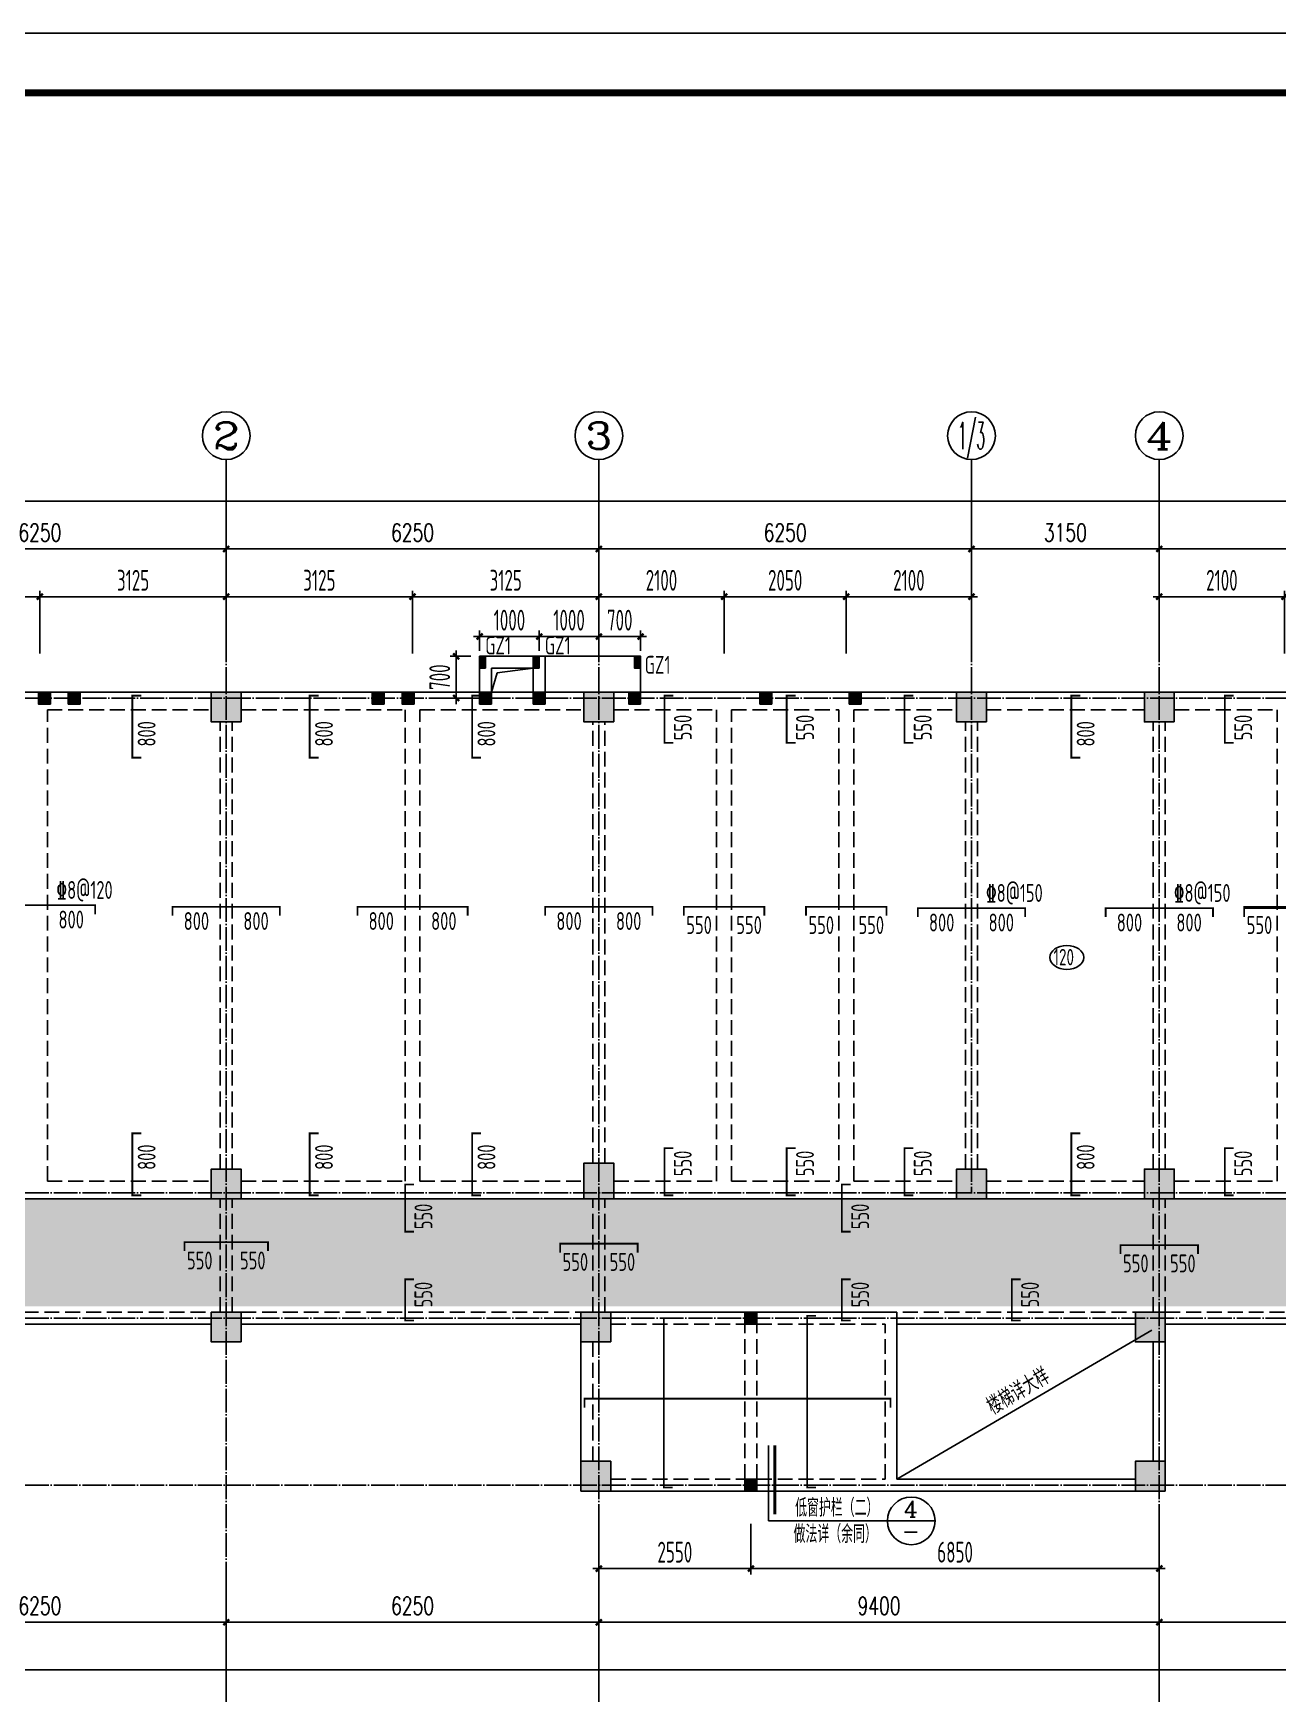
# Model space of a CAD drawing. Extents: x 139600 to 234074, y -135459 to 284050.
# Drawn here: x 153112 to 173988, y 115200 to 143050 of the extents above; entities that cross this region are included whole.
import ezdxf
from ezdxf.enums import TextEntityAlignment as Align

# ---------------------------------------------------------------- set-up
doc = ezdxf.new("R2010")
doc.units = 0
doc.header["$LTSCALE"] = 100
for name, pattern in [('CONTINOUS', [0]), ('DASHED', [0.75, 0.5, -0.25]), ('DOTE', [2.42, 2, -0.2, 0.02, -0.2]), ('HIDDEN', [7, 5, -2])]:
    doc.linetypes.add(name, pattern=pattern)
doc.layers.get('0').update_dxf_attribs({"linetype": 'CONTINUOUS'})
doc.layers.get('Defpoints').update_dxf_attribs({"linetype": 'CONTINUOUS'})
for name, color, linetype in [('AXIS', 3, 'CONTINUOUS'), ('AXIS_TEXT', 7, 'CONTINUOUS'), ('BEAM', 4, 'DASHED'), ('BEAM_CON', 4, 'CONTINUOUS'), ('B挑板&檐线', 6, 'CONTINUOUS'), ('B板筋标注', 7, 'CONTINUOUS'), ('B板细部尺寸标注', 9, 'CONTINUOUS'), ('COLU', 7, 'CONTINUOUS'), ('DOTE', 8, 'DOTE'), ('D大样&索引', 7, 'CONTINUOUS'), ('D洞口边线', 6, 'CONTINUOUS'), ('FSK_FREIN', 2, 'CONTINUOUS'), ('FSK_FTEXT', 4, 'CONTINUOUS'), ('GZ', 2, 'CONTINUOUS'), ('T模板通用标注', 7, 'CONTINUOUS'), ('图框', 7, 'CONTINUOUS')]:
    doc.layers.add(name, color=color, linetype=linetype)
doc.styles.add('_TCH_AXIS', font='COMPLEX', dxfattribs={"bigfont": 'GBCBIG'})
doc.styles.add('_TCH_DIM', font='tssdeng.shx', dxfattribs={"width": 0.7, "bigfont": '1.shx'})
doc.styles.add('_TCH_DIM_T3', font='simplex_.ttf', dxfattribs={"width": 0.705882, "bigfont": 'GBCBIG'})
doc.styles.add('BW_Rein', font='Tssdeng.shx', dxfattribs={"width": 0.7, "bigfont": 'hztxt.shx'})
doc.styles.add('COMP', font='COMPLEX', dxfattribs={"bigfont": 'hztxt'})
doc.styles.add('COMPLEX', font='COMPLEX')
doc.styles.add('TSSD_Dimension', font='tssdeng.shx', dxfattribs={"width": 0.62, "bigfont": '1.shx'})
doc.styles.add('TSSD_Rein', font='Tssdeng.shx', dxfattribs={"width": 0.7, "bigfont": '1.shx'})
doc.dimstyles.new('_TCH_ARCH&&100', dxfattribs={"dimtxt": 297.5, "dimasz": 100, "dimexe": 250, "dimexo": 300, "dimgap": 126.25, "dimtad": 1, "dimdec": 0, "dimzin": 0, "dimdsep": 46, "dimtxsty": '_TCH_DIM_T3', "dimblk": 'ARCHTICK', "dimcen": 0.09, "dimclrt": 7, "dimazin": 2, "dimtfac": 1, "dimtdec": 0, "dimtix": 1, "dimtmove": 2, "dimatfit": 3, "dimfxl": 1, "dimtolj": 1, "dimtzin": 0, "dimarcsym": 0})
doc.dimstyles.new('TSSD_100_100', dxfattribs={"dimtxt": 350, "dimasz": 100, "dimexe": 100, "dimexo": 250, "dimgap": 100, "dimtad": 1, "dimdec": 0, "dimzin": 0, "dimdsep": 46, "dimtxsty": 'TSSD_Dimension', "dimblk": 'ARCHTICK', "dimblk1": 'ARCHTICK', "dimblk2": 'ARCHTICK', "dimcen": 0, "dimdle": 100, "dimclrt": 7, "dimadec": 0, "dimazin": 0, "dimtfac": 1, "dimtdec": 0, "dimtix": 1, "dimtmove": 2, "dimatfit": 3, "dimfxl": 1, "dimtolj": 1, "dimtzin": 0, "dimarcsym": 0})
doc.dimstyles.new('TSSD_100_100$0', dxfattribs={"dimtxt": 350, "dimasz": 150, "dimexe": 100, "dimexo": 50, "dimgap": 100, "dimtad": 1, "dimdec": 0, "dimzin": 0, "dimdsep": 46, "dimtxsty": 'TSSD_Rein', "dimblk": 'OBLIQUE', "dimcen": 0, "dimdle": 100, "dimclrt": 7, "dimadec": 0, "dimazin": 0, "dimtfac": 1, "dimtdec": 0, "dimtix": 1, "dimtmove": 2, "dimatfit": 3, "dimfxl": 250, "dimtolj": 1, "dimtzin": 0, "dimarcsym": 0})

# ---------------------------------------------------------------- blocks, each defined once
blk = doc.blocks.new('_AXISO')
blk.add_circle((0, 0), 0.5)
at = {"layer": 'AXIS_TEXT', "style": 'COMPLEX', "width": 1.041667}
blk.add_attdef('A', text='', height=0.56, dxfattribs=at).set_placement((-0.25, -0.28), (0.25, -0.28), align=Align.FIT)
blk = doc.blocks.new('_ArchTick')
at = {"color": 0, "linetype": 'ByBlock', "const_width": 0.4}
blk.add_lwpolyline([(-0.5, -0.5), (0.5, 0.5)], dxfattribs=at)
blk = doc.blocks.new('*D271')
at = {"layer": 'AXIS', "color": 0, "lineweight": -2}
for p, q in [((150100, 133200), (150100, 134650)), ((156350, 133200), (156350, 134650)), ((150100, 134400), (156350, 134400))]:
    blk.add_line(p, q, dxfattribs=at)
at = {"layer": 'Defpoints', "color": 0}
for p in [(156350, 134400), (150100, 132900), (156350, 132900)]:
    blk.add_point(p, dxfattribs=at)
at = {"layer": 'AXIS', "color": 0, "lineweight": -2, "xscale": 100, "yscale": 100, "zscale": 100, "rotation": 180}
blk.add_blockref('_ArchTick', (150100, 134400), dxfattribs=at)
at = {"layer": 'AXIS', "color": 0, "lineweight": -2, "xscale": 100, "yscale": 100, "zscale": 100}
blk.add_blockref('_ArchTick', (156350, 134400), dxfattribs=at)
at = {"layer": 'AXIS', "color": 7, "insert": (153225, 134675), "char_height": 297.5, "attachment_point": 5, "style": '_TCH_DIM_T3'}
blk.add_mtext('\\A1;6250', dxfattribs=at)
blk = doc.blocks.new('*D272')
at = {"layer": 'AXIS', "color": 0, "lineweight": -2}
for p, q in [((156350, 133200), (156350, 134650)), ((162600, 133200), (162600, 134650)), ((156350, 134400), (162600, 134400))]:
    blk.add_line(p, q, dxfattribs=at)
at = {"layer": 'Defpoints', "color": 0}
for p in [(162600, 134400), (156350, 132900), (162600, 132900)]:
    blk.add_point(p, dxfattribs=at)
at = {"layer": 'AXIS', "color": 0, "lineweight": -2, "xscale": 100, "yscale": 100, "zscale": 100, "rotation": 180}
blk.add_blockref('_ArchTick', (156350, 134400), dxfattribs=at)
at = {"layer": 'AXIS', "color": 0, "lineweight": -2, "xscale": 100, "yscale": 100, "zscale": 100}
blk.add_blockref('_ArchTick', (162600, 134400), dxfattribs=at)
at = {"layer": 'AXIS', "color": 7, "insert": (159475, 134675), "char_height": 297.5, "attachment_point": 5, "style": '_TCH_DIM_T3'}
blk.add_mtext('\\A1;6250', dxfattribs=at)
blk = doc.blocks.new('*D273')
at = {"layer": 'AXIS', "color": 0, "lineweight": -2}
for p, q in [((162600, 133200), (162600, 134650)), ((168850, 133200), (168850, 134650)), ((162600, 134400), (168850, 134400))]:
    blk.add_line(p, q, dxfattribs=at)
at = {"layer": 'Defpoints', "color": 0}
for p in [(168850, 134400), (162600, 132900), (168850, 132900)]:
    blk.add_point(p, dxfattribs=at)
at = {"layer": 'AXIS', "color": 0, "lineweight": -2, "xscale": 100, "yscale": 100, "zscale": 100, "rotation": 180}
blk.add_blockref('_ArchTick', (162600, 134400), dxfattribs=at)
at = {"layer": 'AXIS', "color": 0, "lineweight": -2, "xscale": 100, "yscale": 100, "zscale": 100}
blk.add_blockref('_ArchTick', (168850, 134400), dxfattribs=at)
at = {"layer": 'AXIS', "color": 7, "insert": (165725, 134675), "char_height": 297.5, "attachment_point": 5, "style": '_TCH_DIM_T3'}
blk.add_mtext('\\A1;6250', dxfattribs=at)
blk = doc.blocks.new('*D274')
at = {"layer": 'AXIS', "color": 0, "lineweight": -2}
for p, q in [((168850, 133200), (168850, 134650)), ((172000, 133200), (172000, 134650)), ((168850, 134400), (172000, 134400))]:
    blk.add_line(p, q, dxfattribs=at)
at = {"layer": 'Defpoints', "color": 0}
for p in [(172000, 134400), (168850, 132900), (172000, 132900)]:
    blk.add_point(p, dxfattribs=at)
at = {"layer": 'AXIS', "color": 0, "lineweight": -2, "xscale": 100, "yscale": 100, "zscale": 100, "rotation": 180}
blk.add_blockref('_ArchTick', (168850, 134400), dxfattribs=at)
at = {"layer": 'AXIS', "color": 0, "lineweight": -2, "xscale": 100, "yscale": 100, "zscale": 100}
blk.add_blockref('_ArchTick', (172000, 134400), dxfattribs=at)
at = {"layer": 'AXIS', "color": 7, "insert": (170425, 134675), "char_height": 297.5, "attachment_point": 5, "style": '_TCH_DIM_T3'}
blk.add_mtext('\\A1;3150', dxfattribs=at)
blk = doc.blocks.new('*D275')
at = {"layer": 'AXIS', "color": 0, "lineweight": -2}
for p, q in [((172000, 133200), (172000, 134650)), ((178250, 133200), (178250, 134650)), ((172000, 134400), (178250, 134400))]:
    blk.add_line(p, q, dxfattribs=at)
at = {"layer": 'Defpoints', "color": 0}
for p in [(178250, 134400), (172000, 132900), (178250, 132900)]:
    blk.add_point(p, dxfattribs=at)
at = {"layer": 'AXIS', "color": 0, "lineweight": -2, "xscale": 100, "yscale": 100, "zscale": 100, "rotation": 180}
blk.add_blockref('_ArchTick', (172000, 134400), dxfattribs=at)
at = {"layer": 'AXIS', "color": 0, "lineweight": -2, "xscale": 100, "yscale": 100, "zscale": 100}
blk.add_blockref('_ArchTick', (178250, 134400), dxfattribs=at)
at = {"layer": 'AXIS', "color": 7, "insert": (175125, 134675), "char_height": 297.5, "attachment_point": 5, "style": '_TCH_DIM_T3'}
blk.add_mtext('\\A1;6250', dxfattribs=at)
blk = doc.blocks.new('*D278')
at = {"layer": 'AXIS', "color": 0, "lineweight": -2}
for p, q in [((150100, 117100), (150100, 116150)), ((156350, 117100), (156350, 116150)), ((150100, 116400), (156350, 116400))]:
    blk.add_line(p, q, dxfattribs=at)
at = {"layer": 'Defpoints', "color": 0}
for p in [(150100, 117400), (156350, 117400), (156350, 116400)]:
    blk.add_point(p, dxfattribs=at)
at = {"layer": 'AXIS', "color": 0, "lineweight": -2, "xscale": 100, "yscale": 100, "zscale": 100, "rotation": 180}
blk.add_blockref('_ArchTick', (150100, 116400), dxfattribs=at)
at = {"layer": 'AXIS', "color": 0, "lineweight": -2, "xscale": 100, "yscale": 100, "zscale": 100}
blk.add_blockref('_ArchTick', (156350, 116400), dxfattribs=at)
at = {"layer": 'AXIS', "color": 7, "insert": (153225, 116675), "char_height": 297.5, "attachment_point": 5, "style": '_TCH_DIM_T3'}
blk.add_mtext('\\A1;6250', dxfattribs=at)
blk = doc.blocks.new('*D279')
at = {"layer": 'AXIS', "color": 0, "lineweight": -2}
for p, q in [((156350, 117100), (156350, 116150)), ((162600, 117100), (162600, 116150)), ((156350, 116400), (162600, 116400))]:
    blk.add_line(p, q, dxfattribs=at)
at = {"layer": 'Defpoints', "color": 0}
for p in [(156350, 117400), (162600, 117400), (162600, 116400)]:
    blk.add_point(p, dxfattribs=at)
at = {"layer": 'AXIS', "color": 0, "lineweight": -2, "xscale": 100, "yscale": 100, "zscale": 100, "rotation": 180}
blk.add_blockref('_ArchTick', (156350, 116400), dxfattribs=at)
at = {"layer": 'AXIS', "color": 0, "lineweight": -2, "xscale": 100, "yscale": 100, "zscale": 100}
blk.add_blockref('_ArchTick', (162600, 116400), dxfattribs=at)
at = {"layer": 'AXIS', "color": 7, "insert": (159475, 116675), "char_height": 297.5, "attachment_point": 5, "style": '_TCH_DIM_T3'}
blk.add_mtext('\\A1;6250', dxfattribs=at)
blk = doc.blocks.new('*D280')
at = {"layer": 'AXIS', "color": 0, "lineweight": -2}
for p, q in [((162600, 117100), (162600, 116150)), ((172000, 117100), (172000, 116150)), ((162600, 116400), (172000, 116400))]:
    blk.add_line(p, q, dxfattribs=at)
at = {"layer": 'Defpoints', "color": 0}
for p in [(162600, 117400), (172000, 117400), (172000, 116400)]:
    blk.add_point(p, dxfattribs=at)
at = {"layer": 'AXIS', "color": 0, "lineweight": -2, "xscale": 100, "yscale": 100, "zscale": 100, "rotation": 180}
blk.add_blockref('_ArchTick', (162600, 116400), dxfattribs=at)
at = {"layer": 'AXIS', "color": 0, "lineweight": -2, "xscale": 100, "yscale": 100, "zscale": 100}
blk.add_blockref('_ArchTick', (172000, 116400), dxfattribs=at)
at = {"layer": 'AXIS', "color": 7, "insert": (167300, 116675), "char_height": 297.5, "attachment_point": 5, "style": '_TCH_DIM_T3'}
blk.add_mtext('\\A1;9400', dxfattribs=at)
blk = doc.blocks.new('*D281')
at = {"layer": 'AXIS', "color": 0, "lineweight": -2}
for p, q in [((172000, 117100), (172000, 116150)), ((178250, 117100), (178250, 116150)), ((172000, 116400), (178250, 116400))]:
    blk.add_line(p, q, dxfattribs=at)
at = {"layer": 'Defpoints', "color": 0}
for p in [(172000, 117400), (178250, 117400), (178250, 116400)]:
    blk.add_point(p, dxfattribs=at)
at = {"layer": 'AXIS', "color": 0, "lineweight": -2, "xscale": 100, "yscale": 100, "zscale": 100, "rotation": 180}
blk.add_blockref('_ArchTick', (172000, 116400), dxfattribs=at)
at = {"layer": 'AXIS', "color": 0, "lineweight": -2, "xscale": 100, "yscale": 100, "zscale": 100}
blk.add_blockref('_ArchTick', (178250, 116400), dxfattribs=at)
at = {"layer": 'AXIS', "color": 7, "insert": (175125, 116675), "char_height": 297.5, "attachment_point": 5, "style": '_TCH_DIM_T3'}
blk.add_mtext('\\A1;6250', dxfattribs=at)
blk = doc.blocks.new('*D285')
at = {"layer": 'AXIS', "color": 0, "lineweight": -2}
for p, q in [((150100, 133200), (150100, 135450)), ((201850, 133200), (201850, 135450)), ((150100, 135200), (201850, 135200))]:
    blk.add_line(p, q, dxfattribs=at)
at = {"layer": 'Defpoints', "color": 0}
for p in [(201850, 135200), (150100, 132900), (201850, 132900)]:
    blk.add_point(p, dxfattribs=at)
at = {"layer": 'AXIS', "color": 0, "lineweight": -2, "xscale": 100, "yscale": 100, "zscale": 100, "rotation": 180}
blk.add_blockref('_ArchTick', (150100, 135200), dxfattribs=at)
at = {"layer": 'AXIS', "color": 0, "lineweight": -2, "xscale": 100, "yscale": 100, "zscale": 100}
blk.add_blockref('_ArchTick', (201850, 135200), dxfattribs=at)
at = {"layer": 'AXIS', "color": 7, "insert": (175975, 135475), "char_height": 297.5, "attachment_point": 5, "style": '_TCH_DIM_T3'}
blk.add_mtext('\\A1;51750', dxfattribs=at)
blk = doc.blocks.new('*D290')
at = {"layer": 'AXIS', "color": 0, "lineweight": -2}
for p, q in [((150100, 117100), (150100, 115350)), ((201850, 117100), (201850, 115350)), ((150100, 115600), (201850, 115600))]:
    blk.add_line(p, q, dxfattribs=at)
at = {"layer": 'Defpoints', "color": 0}
for p in [(150100, 117400), (201850, 117400), (201850, 115600)]:
    blk.add_point(p, dxfattribs=at)
at = {"layer": 'AXIS', "color": 0, "lineweight": -2, "xscale": 100, "yscale": 100, "zscale": 100, "rotation": 180}
blk.add_blockref('_ArchTick', (150100, 115600), dxfattribs=at)
at = {"layer": 'AXIS', "color": 0, "lineweight": -2, "xscale": 100, "yscale": 100, "zscale": 100}
blk.add_blockref('_ArchTick', (201850, 115600), dxfattribs=at)
at = {"layer": 'AXIS', "color": 7, "insert": (175975, 115875), "char_height": 297.5, "attachment_point": 5, "style": '_TCH_DIM_T3'}
blk.add_mtext('\\A1;51750', dxfattribs=at)
blk = doc.blocks.new('*D295')
at = {"layer": 'B板细部尺寸标注', "color": 0, "lineweight": -2}
for p, q in [((162600, 118050), (162600, 117200)), ((165150, 118050), (165150, 117200)), ((162500, 117300), (165250, 117300))]:
    blk.add_line(p, q, dxfattribs=at)
at = {"layer": 'Defpoints', "color": 0}
for p in [(162600, 118300), (165150, 118300), (165150, 117300)]:
    blk.add_point(p, dxfattribs=at)
at = {"layer": 'B板细部尺寸标注', "color": 0, "lineweight": -2, "xscale": 100, "yscale": 100, "zscale": 100, "rotation": 180}
blk.add_blockref('_ArchTick', (162600, 117300), dxfattribs=at)
at = {"layer": 'B板细部尺寸标注', "color": 0, "lineweight": -2, "xscale": 100, "yscale": 100, "zscale": 100}
blk.add_blockref('_ArchTick', (165150, 117300), dxfattribs=at)
at = {"layer": 'B板细部尺寸标注', "color": 7, "insert": (163875, 117575), "char_height": 350, "attachment_point": 5, "style": 'TSSD_Dimension'}
blk.add_mtext('\\A1;2550', dxfattribs=at)
blk = doc.blocks.new('*D296')
at = {"layer": 'B板细部尺寸标注', "color": 0, "lineweight": -2}
for p, q in [((165150, 118050), (165150, 117200)), ((172000, 118050), (172000, 117200)), ((165050, 117300), (172100, 117300))]:
    blk.add_line(p, q, dxfattribs=at)
at = {"layer": 'Defpoints', "color": 0}
for p in [(165150, 118300), (172000, 118300), (172000, 117300)]:
    blk.add_point(p, dxfattribs=at)
at = {"layer": 'B板细部尺寸标注', "color": 0, "lineweight": -2, "xscale": 100, "yscale": 100, "zscale": 100, "rotation": 180}
blk.add_blockref('_ArchTick', (165150, 117300), dxfattribs=at)
at = {"layer": 'B板细部尺寸标注', "color": 0, "lineweight": -2, "xscale": 100, "yscale": 100, "zscale": 100}
blk.add_blockref('_ArchTick', (172000, 117300), dxfattribs=at)
at = {"layer": 'B板细部尺寸标注', "color": 7, "insert": (168575, 117575), "char_height": 350, "attachment_point": 5, "style": 'TSSD_Dimension'}
blk.add_mtext('\\A1;6850', dxfattribs=at)
blk = doc.blocks.new('*D258')
at = {"layer": 'B板细部尺寸标注', "color": 0, "lineweight": -2}
for p, q in [((159475, 132645), (159475, 133700)), ((162600, 132645), (162600, 133700)), ((159375, 133600), (162700, 133600))]:
    blk.add_line(p, q, dxfattribs=at)
at = {"layer": 'Defpoints', "color": 0}
for p in [(162600, 133600), (159475, 132395), (162600, 132395)]:
    blk.add_point(p, dxfattribs=at)
at = {"layer": 'B板细部尺寸标注', "color": 0, "lineweight": -2, "xscale": 100, "yscale": 100, "zscale": 100, "rotation": 180}
blk.add_blockref('_ArchTick', (159475, 133600), dxfattribs=at)
at = {"layer": 'B板细部尺寸标注', "color": 0, "lineweight": -2, "xscale": 100, "yscale": 100, "zscale": 100}
blk.add_blockref('_ArchTick', (162600, 133600), dxfattribs=at)
at = {"layer": 'B板细部尺寸标注', "color": 7, "insert": (161038, 133875), "char_height": 350, "attachment_point": 5, "style": 'TSSD_Dimension'}
blk.add_mtext('\\A1;3125', dxfattribs=at)
blk = doc.blocks.new('*D259')
at = {"layer": 'B板细部尺寸标注', "color": 0, "lineweight": -2}
for p, q in [((156350, 132645), (156350, 133700)), ((159475, 132645), (159475, 133700)), ((156250, 133600), (159575, 133600))]:
    blk.add_line(p, q, dxfattribs=at)
at = {"layer": 'Defpoints', "color": 0}
for p in [(159475, 133600), (156350, 132395), (159475, 132395)]:
    blk.add_point(p, dxfattribs=at)
at = {"layer": 'B板细部尺寸标注', "color": 0, "lineweight": -2, "xscale": 100, "yscale": 100, "zscale": 100, "rotation": 180}
blk.add_blockref('_ArchTick', (156350, 133600), dxfattribs=at)
at = {"layer": 'B板细部尺寸标注', "color": 0, "lineweight": -2, "xscale": 100, "yscale": 100, "zscale": 100}
blk.add_blockref('_ArchTick', (159475, 133600), dxfattribs=at)
at = {"layer": 'B板细部尺寸标注', "color": 7, "insert": (157912, 133875), "char_height": 350, "attachment_point": 5, "style": 'TSSD_Dimension'}
blk.add_mtext('\\A1;3125', dxfattribs=at)
blk = doc.blocks.new('*D260')
at = {"layer": 'B板细部尺寸标注', "color": 0, "lineweight": -2}
for p, q in [((153225, 132645), (153225, 133700)), ((156350, 132645), (156350, 133700)), ((153125, 133600), (156450, 133600))]:
    blk.add_line(p, q, dxfattribs=at)
at = {"layer": 'Defpoints', "color": 0}
for p in [(156350, 133600), (153225, 132395), (156350, 132395)]:
    blk.add_point(p, dxfattribs=at)
at = {"layer": 'B板细部尺寸标注', "color": 0, "lineweight": -2, "xscale": 100, "yscale": 100, "zscale": 100, "rotation": 180}
blk.add_blockref('_ArchTick', (153225, 133600), dxfattribs=at)
at = {"layer": 'B板细部尺寸标注', "color": 0, "lineweight": -2, "xscale": 100, "yscale": 100, "zscale": 100}
blk.add_blockref('_ArchTick', (156350, 133600), dxfattribs=at)
at = {"layer": 'B板细部尺寸标注', "color": 7, "insert": (154788, 133875), "char_height": 350, "attachment_point": 5, "style": 'TSSD_Dimension'}
blk.add_mtext('\\A1;3125', dxfattribs=at)
blk = doc.blocks.new('*D261')
at = {"layer": 'B板细部尺寸标注', "color": 0, "lineweight": -2}
for p, q in [((150100, 132645), (150100, 133700)), ((153225, 132645), (153225, 133700)), ((150000, 133600), (153325, 133600))]:
    blk.add_line(p, q, dxfattribs=at)
at = {"layer": 'Defpoints', "color": 0}
for p in [(153225, 133600), (150100, 132395), (153225, 132395)]:
    blk.add_point(p, dxfattribs=at)
at = {"layer": 'B板细部尺寸标注', "color": 0, "lineweight": -2, "xscale": 100, "yscale": 100, "zscale": 100, "rotation": 180}
blk.add_blockref('_ArchTick', (150100, 133600), dxfattribs=at)
at = {"layer": 'B板细部尺寸标注', "color": 0, "lineweight": -2, "xscale": 100, "yscale": 100, "zscale": 100}
blk.add_blockref('_ArchTick', (153225, 133600), dxfattribs=at)
at = {"layer": 'B板细部尺寸标注', "color": 7, "insert": (151662, 133875), "char_height": 350, "attachment_point": 5, "style": 'TSSD_Dimension'}
blk.add_mtext('\\A1;3125', dxfattribs=at)
blk = doc.blocks.new('*D304')
at = {"layer": 'B板细部尺寸标注', "color": 0, "lineweight": -2}
for p, q in [((166750, 132645), (166750, 133700)), ((168850, 132645), (168850, 133700)), ((166650, 133600), (168950, 133600))]:
    blk.add_line(p, q, dxfattribs=at)
at = {"layer": 'Defpoints', "color": 0}
for p in [(168850, 133600), (166750, 132395), (168850, 132395)]:
    blk.add_point(p, dxfattribs=at)
at = {"layer": 'B板细部尺寸标注', "color": 0, "lineweight": -2, "xscale": 100, "yscale": 100, "zscale": 100, "rotation": 180}
blk.add_blockref('_ArchTick', (166750, 133600), dxfattribs=at)
at = {"layer": 'B板细部尺寸标注', "color": 0, "lineweight": -2, "xscale": 100, "yscale": 100, "zscale": 100}
blk.add_blockref('_ArchTick', (168850, 133600), dxfattribs=at)
at = {"layer": 'B板细部尺寸标注', "color": 7, "insert": (167800, 133875), "char_height": 350, "attachment_point": 5, "style": 'TSSD_Dimension'}
blk.add_mtext('\\A1;2100', dxfattribs=at)
blk = doc.blocks.new('*D305')
at = {"layer": 'B板细部尺寸标注', "color": 0, "lineweight": -2}
for p, q in [((162600, 132645), (162600, 133700)), ((164700, 132645), (164700, 133700)), ((162500, 133600), (164800, 133600))]:
    blk.add_line(p, q, dxfattribs=at)
at = {"layer": 'Defpoints', "color": 0}
for p in [(164700, 133600), (162600, 132395), (164700, 132395)]:
    blk.add_point(p, dxfattribs=at)
at = {"layer": 'B板细部尺寸标注', "color": 0, "lineweight": -2, "xscale": 100, "yscale": 100, "zscale": 100, "rotation": 180}
blk.add_blockref('_ArchTick', (162600, 133600), dxfattribs=at)
at = {"layer": 'B板细部尺寸标注', "color": 0, "lineweight": -2, "xscale": 100, "yscale": 100, "zscale": 100}
blk.add_blockref('_ArchTick', (164700, 133600), dxfattribs=at)
at = {"layer": 'B板细部尺寸标注', "color": 7, "insert": (163650, 133875), "char_height": 350, "attachment_point": 5, "style": 'TSSD_Dimension'}
blk.add_mtext('\\A1;2100', dxfattribs=at)
blk = doc.blocks.new('*D307')
at = {"layer": 'B板细部尺寸标注', "color": 0, "lineweight": -2}
for p, q in [((172000, 132645), (172000, 133700)), ((174100, 132645), (174100, 133700)), ((171900, 133600), (174200, 133600))]:
    blk.add_line(p, q, dxfattribs=at)
at = {"layer": 'Defpoints', "color": 0}
for p in [(174100, 133600), (172000, 132395), (174100, 132395)]:
    blk.add_point(p, dxfattribs=at)
at = {"layer": 'B板细部尺寸标注', "color": 0, "lineweight": -2, "xscale": 100, "yscale": 100, "zscale": 100, "rotation": 180}
blk.add_blockref('_ArchTick', (172000, 133600), dxfattribs=at)
at = {"layer": 'B板细部尺寸标注', "color": 0, "lineweight": -2, "xscale": 100, "yscale": 100, "zscale": 100}
blk.add_blockref('_ArchTick', (174100, 133600), dxfattribs=at)
at = {"layer": 'B板细部尺寸标注', "color": 7, "insert": (173050, 133875), "char_height": 350, "attachment_point": 5, "style": 'TSSD_Dimension'}
blk.add_mtext('\\A1;2100', dxfattribs=at)
blk = doc.blocks.new('*D308')
at = {"layer": 'B板细部尺寸标注', "color": 0, "lineweight": -2}
for p, q in [((164700, 132645), (164700, 133700)), ((166750, 132645), (166750, 133700)), ((164600, 133600), (166850, 133600))]:
    blk.add_line(p, q, dxfattribs=at)
at = {"layer": 'Defpoints', "color": 0}
for p in [(166750, 133600), (164700, 132395), (166750, 132395)]:
    blk.add_point(p, dxfattribs=at)
at = {"layer": 'B板细部尺寸标注', "color": 0, "lineweight": -2, "xscale": 100, "yscale": 100, "zscale": 100, "rotation": 180}
blk.add_blockref('_ArchTick', (164700, 133600), dxfattribs=at)
at = {"layer": 'B板细部尺寸标注', "color": 0, "lineweight": -2, "xscale": 100, "yscale": 100, "zscale": 100}
blk.add_blockref('_ArchTick', (166750, 133600), dxfattribs=at)
at = {"layer": 'B板细部尺寸标注', "color": 7, "insert": (165725, 133875), "char_height": 350, "attachment_point": 5, "style": 'TSSD_Dimension'}
blk.add_mtext('\\A1;2050', dxfattribs=at)
blk = doc.blocks.new('A2+1_2')
at = {"layer": '图框'}
blk.add_lwpolyline([(0, 0), (89100, 0), (89100, 42000), (0, 42000)], close=True, dxfattribs=at)
at = {"layer": '图框', "const_width": 120}
blk.add_lwpolyline([(2500, 1000), (88100, 1000), (88100, 41000), (2500, 41000)], close=True, dxfattribs=at)
blk = doc.blocks.new('A$C000F6301')
at = {"layer": 'D大样&索引', "color": 6}
blk.add_line((0, 0), (800, 0), dxfattribs=at)
blk.add_circle((400, 0), 400, dxfattribs=at)
blk = doc.blocks.new('*D1729')
at = {"layer": 'B板细部尺寸标注', "color": 0, "lineweight": -2}
for p, q in [((160450, 132600), (160106, 132600)), ((160206, 131800), (160206, 132700)), ((160450, 131900), (160106, 131900))]:
    blk.add_line(p, q, dxfattribs=at)
at = {"layer": 'Defpoints', "color": 0}
for p in [(160206, 132600), (160700, 132600), (160700, 131900)]:
    blk.add_point(p, dxfattribs=at)
at = {"layer": 'B板细部尺寸标注', "color": 0, "lineweight": -2, "xscale": 100, "yscale": 100, "zscale": 100}
for p, rotation in [((160206, 132600), 90), ((160206, 131900), 270)]:
    blk.add_blockref('_ArchTick', p, dxfattribs=dict(at, rotation=rotation))
at = {"layer": 'B板细部尺寸标注', "color": 7, "insert": (159931, 132250), "char_height": 350, "attachment_point": 5, "rotation": 90, "style": 'TSSD_Dimension'}
blk.add_mtext('\\A1;700', dxfattribs=at)
blk = doc.blocks.new('*D1730')
at = {"layer": 'B板细部尺寸标注', "color": 0, "lineweight": -2}
for p, q in [((162500, 132931), (163400, 132931)), ((162600, 132693), (162600, 133031)), ((163300, 132693), (163300, 133031))]:
    blk.add_line(p, q, dxfattribs=at)
at = {"layer": 'Defpoints', "color": 0}
for p in [(163300, 132931), (162600, 132443), (163300, 132443)]:
    blk.add_point(p, dxfattribs=at)
at = {"layer": 'B板细部尺寸标注', "color": 0, "lineweight": -2, "xscale": 100, "yscale": 100, "zscale": 100, "rotation": 180}
blk.add_blockref('_ArchTick', (162600, 132931), dxfattribs=at)
at = {"layer": 'B板细部尺寸标注', "color": 0, "lineweight": -2, "xscale": 100, "yscale": 100, "zscale": 100}
blk.add_blockref('_ArchTick', (163300, 132931), dxfattribs=at)
at = {"layer": 'B板细部尺寸标注', "color": 7, "insert": (162950, 133206), "char_height": 350, "attachment_point": 5, "style": 'TSSD_Dimension'}
blk.add_mtext('\\A1;700', dxfattribs=at)
blk = doc.blocks.new('*D1731')
at = {"layer": 'B板细部尺寸标注', "color": 0, "lineweight": -2}
for p, q in [((162700, 132931), (161500, 132931)), ((161600, 132693), (161600, 133031)), ((162600, 132693), (162600, 133031))]:
    blk.add_line(p, q, dxfattribs=at)
at = {"layer": 'Defpoints', "color": 0}
for p in [(161600, 132931), (161600, 132443), (162600, 132443)]:
    blk.add_point(p, dxfattribs=at)
at = {"layer": 'B板细部尺寸标注', "color": 0, "lineweight": -2, "xscale": 100, "yscale": 100, "zscale": 100, "rotation": 180}
blk.add_blockref('_ArchTick', (161600, 132931), dxfattribs=at)
at = {"layer": 'B板细部尺寸标注', "color": 0, "lineweight": -2, "xscale": 100, "yscale": 100, "zscale": 100}
blk.add_blockref('_ArchTick', (162600, 132931), dxfattribs=at)
at = {"layer": 'B板细部尺寸标注', "color": 7, "insert": (162100, 133206), "char_height": 350, "attachment_point": 5, "style": 'TSSD_Dimension'}
blk.add_mtext('\\A1;1000', dxfattribs=at)
blk = doc.blocks.new('*D1732')
at = {"layer": 'B板细部尺寸标注', "color": 0, "lineweight": -2}
for p, q in [((161700, 132931), (160500, 132931)), ((160600, 132693), (160600, 133031)), ((161600, 132693), (161600, 133031))]:
    blk.add_line(p, q, dxfattribs=at)
at = {"layer": 'Defpoints', "color": 0}
for p in [(160600, 132931), (160600, 132443), (161600, 132443)]:
    blk.add_point(p, dxfattribs=at)
at = {"layer": 'B板细部尺寸标注', "color": 0, "lineweight": -2, "xscale": 100, "yscale": 100, "zscale": 100, "rotation": 180}
blk.add_blockref('_ArchTick', (160600, 132931), dxfattribs=at)
at = {"layer": 'B板细部尺寸标注', "color": 0, "lineweight": -2, "xscale": 100, "yscale": 100, "zscale": 100}
blk.add_blockref('_ArchTick', (161600, 132931), dxfattribs=at)
at = {"layer": 'B板细部尺寸标注', "color": 7, "insert": (161100, 133206), "char_height": 350, "attachment_point": 5, "style": 'TSSD_Dimension'}
blk.add_mtext('\\A1;1000', dxfattribs=at)
blk = doc.blocks.new('GZ')
at = {"layer": 'GZ'}
blk.add_hatch(color=252, dxfattribs=at).paths.add_polyline_path([(200, 0), (0, 0), (0, 200), (200, 200)])
at = {"layer": 'GZ', "color": 2}
blk.add_lwpolyline([(200, 0), (0, 0), (0, 200), (200, 200)], close=True, dxfattribs=at)
blk = doc.blocks.new('GZ1')
at = {"layer": 'GZ'}
blk.add_hatch(color=252, dxfattribs=at).paths.add_polyline_path([(100, 200), (0, 200), (0, 0), (100, 0)])
at = {"layer": 'GZ', "color": 2}
blk.add_lwpolyline([(100, 0), (0, 0), (0, 200), (100, 200)], close=True, dxfattribs=at)
blk = doc.blocks.new('A$C7B5C40C7')
at = {"layer": 'GZ'}
for name, p in [('GZ1', (10600, 400)), ('GZ1', (11500, 400)), ('GZ1', (13200, 400)), ('GZ', (3200, -200)), ('GZ', (3700, -200)), ('GZ', (8800, -200)), ('GZ', (9300, -200)), ('GZ', (15300, -200)), ('GZ', (16800, -200)), ('GZ', (10600, -200)), ('GZ', (11500, -200)), ('GZ', (13100, -200)), ('GZ', (15050, -10600)), ('GZ', (15050, -13400))]:
    blk.add_blockref(name, p, dxfattribs=at)
at = {"layer": 'GZ', "color": 2, "style": '_TCH_DIM', "width": 0.705882}
for p in [(10694, 632), (11694, 632), (13369, 307)]:
    blk.add_text('GZ1', height=300, dxfattribs=at).set_placement(p)

msp = doc.modelspace()

# ---------------------------------------------------------------- hatches: boundary and pattern name
at = {"layer": 'B板筋标注'}
h = msp.add_hatch(dxfattribs=at)
h.set_pattern_fill('CROSS', color=6, scale=50, style=0)
h.set_pattern_definition([(0, (150000, 235000), (317.5, 317.5), [158.75, -476.25]), (90, (150079.38, 234920.62), (-317.5, 317.5), [158.75, -476.25])])
h.paths.add_polyline_path([(150300, 121700), (190650, 121700), (190650, 121500), (201750, 121500), (201750, 123500), (197750, 123500), (197750, 123800), (190950, 123800), (190950, 123500), (150300, 123500)])
at = {"layer": 'COLU'}
for points in [[(156600, 131500), (156600, 132000), (156100, 132000), (156100, 131500)], [(162850, 131500), (162850, 132000), (162350, 132000), (162350, 131500)], [(169100, 131500), (169100, 132000), (168600, 132000), (168600, 131500)], [(172250, 131500), (172250, 132000), (171750, 132000), (171750, 131500)], [(156600, 123500), (156600, 124000), (156100, 124000), (156100, 123500)], [(162850, 123500), (162850, 124100), (162350, 124100), (162350, 123500)], [(169100, 123500), (169100, 124000), (168600, 124000), (168600, 123500)], [(172250, 123500), (172250, 124000), (171750, 124000), (171750, 123500)], [(156600, 121100), (156600, 121600), (156100, 121600), (156100, 121100)], [(162800, 121100), (162800, 121600), (162300, 121600), (162300, 121100)], [(172100, 121100), (172100, 121600), (171600, 121600), (171600, 121100)], [(162800, 118600), (162800, 119100), (162300, 119100), (162300, 118600)], [(172100, 118600), (172100, 119100), (171600, 119100), (171600, 118600)]]:
    msp.add_hatch(color=251, dxfattribs=at).paths.add_polyline_path(points)

# ---------------------------------------------------------------- linework, layer by layer
at = {"layer": 'AXIS'}
for p, q in [((156350, 132900), (156350, 135900)), ((162600, 132900), (162600, 135900)), ((168850, 132900), (168850, 135900)), ((172000, 132900), (172000, 135900)), ((156350, 117400), (156350, 114900)), ((162600, 117400), (162600, 114900)), ((172000, 117400), (172000, 114900))]:
    msp.add_line(p, q, dxfattribs=at)
at = {"layer": 'BEAM', "linetype": 'HIDDEN', "ltscale": 0.5}
for p, q in [((153350, 123800), (153350, 131700)), ((153350, 131700), (156100, 131700)), ((156250, 124000), (156250, 131500)), ((156450, 124000), (156450, 131500)), ((156600, 131700), (159350, 131700)), ((159350, 123800), (159350, 131700)), ((159600, 123800), (159600, 131700)), ((159600, 131700), (162350, 131700)), ((162500, 124100), (162500, 131500)), ((162700, 124100), (162700, 131500)), ((162850, 131700), (164575, 131700)), ((164575, 123800), (164575, 131700)), ((164825, 123800), (164825, 131700)), ((164825, 131700), (166625, 131700)), ((166625, 123800), (166625, 131700)), ((166875, 123800), (166875, 131700)), ((166875, 131700), (168600, 131700)), ((168750, 124000), (168750, 131500)), ((168950, 124000), (168950, 131500)), ((169100, 131700), (171750, 131700)), ((171900, 124000), (171900, 131500)), ((172100, 124000), (172100, 131500)), ((172250, 131700), (173975, 131700)), ((173975, 123800), (173975, 131700)), ((153350, 123800), (156100, 123800)), ((156600, 123800), (159350, 123800)), ((159600, 123800), (162350, 123800)), ((162850, 123800), (164575, 123800)), ((164825, 123800), (166625, 123800)), ((166875, 123800), (168600, 123800)), ((169100, 123800), (171750, 123800)), ((172250, 123800), (173975, 123800)), ((156250, 121600), (156250, 123500)), ((156450, 121600), (156450, 123500)), ((162500, 121600), (162500, 123500)), ((162700, 121600), (162700, 123500)), ((171900, 121600), (171900, 123500)), ((172100, 121600), (172100, 123500)), ((150500, 121600), (156100, 121600)), ((156600, 121600), (162300, 121600)), ((162800, 121600), (171600, 121600)), ((172100, 121600), (178000, 121600)), ((162800, 121400), (165050, 121400)), ((165050, 118800), (165050, 121400)), ((165250, 118800), (165250, 121400)), ((165250, 121400), (167400, 121400)), ((167400, 118800), (167400, 121400)), ((162500, 119100), (162500, 121100)), ((162800, 118800), (165050, 118800)), ((165250, 118800), (167400, 118800))]:
    msp.add_line(p, q, dxfattribs=at)
at = {"layer": 'BEAM_CON'}
for p, q in [((160600, 132600), (161700, 132600)), ((160600, 132600), (160600, 132000)), ((161700, 132000), (161700, 132600)), ((160800, 132400), (161500, 132400)), ((160800, 132400), (160800, 132000)), ((161500, 132000), (161500, 132400)), ((150500, 132000), (156100, 132000)), ((156600, 132000), (160600, 132000)), ((160800, 132000), (161500, 132000)), ((161700, 132000), (162350, 132000)), ((162850, 132000), (168600, 132000)), ((169100, 132000), (171750, 132000)), ((172250, 132000), (176250, 132000)), ((150500, 123500), (156100, 123500)), ((156600, 123500), (162350, 123500)), ((162850, 123500), (168600, 123500)), ((169100, 123500), (171750, 123500)), ((172250, 123500), (178000, 123500)), ((165050, 121600), (162800, 121600)), ((167600, 121600), (165050, 121600)), ((167600, 118800), (167600, 121600)), ((150500, 121400), (156100, 121400)), ((156600, 121400), (162300, 121400)), ((167600, 121400), (171600, 121400)), ((172100, 121400), (178000, 121400)), ((162300, 119100), (162300, 121100)), ((162300, 119100), (162300, 121100)), ((171900, 119100), (171900, 121100)), ((171900, 119100), (171900, 121100)), ((172100, 119100), (172100, 121100)), ((172100, 119100), (172100, 121100)), ((167600, 118800), (171600, 118800)), ((162800, 118600), (171600, 118600))]:
    msp.add_line(p, q, dxfattribs=at)
at = {"layer": 'B挑板&檐线'}
msp.add_lwpolyline([(161700, 132000), (161700, 132600), (163300, 132600), (163300, 132000)], dxfattribs=at)
at = {"layer": 'B板筋标注', "color": 2, "linetype": 'CONTINOUS', "ltscale": 5}
msp.add_ellipse((170450, 127550), major_axis=(-283.5, 0), ratio=0.7083334, dxfattribs=at)
at = {"layer": 'COLU'}
for points in [[(156600, 131500), (156600, 132000), (156100, 132000), (156100, 131500)], [(162850, 131500), (162850, 132000), (162350, 132000), (162350, 131500)], [(169100, 131500), (169100, 132000), (168600, 132000), (168600, 131500)], [(172250, 131500), (172250, 132000), (171750, 132000), (171750, 131500)], [(156600, 123500), (156600, 124000), (156100, 124000), (156100, 123500)], [(162850, 123500), (162850, 124100), (162350, 124100), (162350, 123500)], [(169100, 123500), (169100, 124000), (168600, 124000), (168600, 123500)], [(172250, 123500), (172250, 124000), (171750, 124000), (171750, 123500)], [(156600, 121100), (156600, 121600), (156100, 121600), (156100, 121100)], [(162800, 121100), (162800, 121600), (162300, 121600), (162300, 121100)], [(172100, 121100), (172100, 121600), (171600, 121600), (171600, 121100)], [(162800, 118600), (162800, 119100), (162300, 119100), (162300, 118600)], [(172100, 118600), (172100, 119100), (171600, 119100), (171600, 118600)]]:
    msp.add_lwpolyline(points, close=True, dxfattribs=at)
at = {"layer": 'DOTE', "ltscale": 2}
for p, q in [((156350, 132900), (156350, 117400)), ((162600, 132900), (162600, 117400)), ((168850, 132900), (168850, 123600)), ((172000, 132900), (172000, 117400)), ((149100, 131900), (203300, 131900)), ((149100, 123600), (203300, 123600)), ((149100, 121500), (203300, 121500)), ((149100, 118700), (203300, 118700))]:
    msp.add_line(p, q, dxfattribs=at)
at = {"layer": 'D大样&索引', "color": 6}
for p, q in [((165448, 118100), (165448, 119365.9)), ((167439.3, 118100), (165448, 118100))]:
    msp.add_line(p, q, dxfattribs=at)
at = {"layer": 'D大样&索引', "color": 6, "const_width": 50}
msp.add_lwpolyline([(165551.9, 118209.4), (165551.9, 119365.9)], dxfattribs=at)
at = {"layer": 'D洞口边线'}
msp.add_lwpolyline([(160800, 132000), (160895.8, 132320.8), (161500, 132400)], dxfattribs=at)
at = {"layer": 'FSK_FREIN', "const_width": 30}
for points in [[(154925, 130900), (154775, 130900), (154775, 131940), (154925, 131940)], [(157900, 130900), (157750, 130900), (157750, 131940), (157900, 131940)], [(160625, 130900), (160475, 130900), (160475, 131940), (160625, 131940)], [(163850, 131150), (163700, 131150), (163700, 131940), (163850, 131940)], [(165900, 131150), (165750, 131150), (165750, 131940), (165900, 131940)], [(167875, 131150), (167725, 131150), (167725, 131940), (167875, 131940)], [(170675, 130900), (170525, 130900), (170525, 131940), (170675, 131940)], [(173250, 131150), (173100, 131150), (173100, 131940), (173250, 131940)], [(152300, 128275), (152300, 128425), (154150, 128425), (154150, 128275)], [(155450, 128250), (155450, 128400), (157250, 128400), (157250, 128250)], [(158550, 128250), (158550, 128400), (160400, 128400), (160400, 128250)], [(161700, 128250), (161700, 128400), (163500, 128400), (163500, 128250)], [(164025, 128250), (164025, 128400), (165375, 128400), (165375, 128250)], [(166075, 128250), (166075, 128400), (167425, 128400), (167425, 128250)], [(167950, 128225), (167950, 128375), (169750, 128375), (169750, 128225)], [(171100, 128225), (171100, 128375), (172900, 128375), (172900, 128225)], [(173425, 128250), (173425, 128400), (174775, 128400), (174775, 128250)], [(173425, 128225), (173425, 128375), (174775, 128375), (174775, 128225)], [(154925, 123560), (154775, 123560), (154775, 124600), (154925, 124600)], [(157900, 123560), (157750, 123560), (157750, 124600), (157900, 124600)], [(160625, 123560), (160475, 123560), (160475, 124600), (160625, 124600)], [(170675, 123560), (170525, 123560), (170525, 124600), (170675, 124600)], [(163850, 123560), (163700, 123560), (163700, 124350), (163850, 124350)], [(165900, 123560), (165750, 123560), (165750, 124350), (165900, 124350)], [(167875, 123560), (167725, 123560), (167725, 124350), (167875, 124350)], [(173250, 123560), (173100, 123560), (173100, 124350), (173250, 124350)], [(159500, 122950), (159350, 122950), (159350, 123740), (159500, 123740)], [(166825, 122950), (166675, 122950), (166675, 123740), (166825, 123740)], [(155650, 122625), (155650, 122775), (157050, 122775), (157050, 122625)], [(161950, 122600), (161950, 122750), (163250, 122750), (163250, 122600)], [(171350, 122575), (171350, 122725), (172650, 122725), (172650, 122575)], [(159500, 121460), (159350, 121460), (159350, 122150), (159500, 122150)], [(166825, 121460), (166675, 121460), (166675, 122150), (166825, 122150)], [(169675, 121460), (169525, 121460), (169525, 122150), (169675, 122150)], [(163838, 118660), (163688, 118660), (163688, 121500), (163838, 121500)], [(166243.5, 118660), (166093.5, 118660), (166093.5, 121540), (166243.5, 121540)], [(162360, 119998.7), (162360, 120148.7), (167490, 120148.7), (167490, 119998.7)]]:
    msp.add_lwpolyline(points, dxfattribs=at)
at = {"layer": 'T模板通用标注'}
msp.add_line((167600, 118800), (171875, 121300), dxfattribs=at)

# ---------------------------------------------------------------- block references
msp.add_blockref('A2+1_2', (139600, 101050))
at = {"layer": 'AXIS'}
ref = msp.add_blockref('_AXISO', (156350, 136300), dxfattribs=dict(at, xscale=800, yscale=800, zscale=800))
ref.add_attrib('A', '2', dxfattribs={"layer": 'AXIS_TEXT', "height": 452.5, "style": '_TCH_AXIS', "width": 1.5}).set_placement((156123.7, 136073.7), (156576.3, 136073.7), align=Align.FIT)
ref = msp.add_blockref('_AXISO', (162600, 136300), dxfattribs=dict(at, xscale=800, yscale=800, zscale=800))
ref.add_attrib('A', '3', dxfattribs={"layer": 'AXIS_TEXT', "height": 452.5, "style": '_TCH_AXIS', "width": 1.5}).set_placement((162373.7, 136073.7), (162826.3, 136073.7), align=Align.FIT)
ref = msp.add_blockref('_AXISO', (168850, 136300), dxfattribs=dict(at, xscale=800, yscale=800, zscale=800))
ref.add_attrib('A', '1/3', dxfattribs={"layer": 'AXIS_TEXT', "height": 452.55, "style": '_TCH_AXIS', "width": 0.411765}).set_placement((168623.7, 136073.7), (169076.3, 136073.7), align=Align.FIT)
ref = msp.add_blockref('_AXISO', (172000, 136300), dxfattribs=dict(at, xscale=800, yscale=800, zscale=800))
ref.add_attrib('A', '4', dxfattribs={"layer": 'AXIS_TEXT', "height": 452.5, "style": '_TCH_AXIS', "width": 1.3125}).set_placement((171773.7, 136073.7), (172226.3, 136073.7), align=Align.FIT)
at = {"layer": 'D大样&索引'}
msp.add_blockref('A$C000F6301', (167439.3, 118100), dxfattribs=at)
at = {"layer": 'GZ'}
msp.add_blockref('A$C7B5C40C7', (150000, 132000), dxfattribs=at)

# ---------------------------------------------------------------- texts
at = {"layer": 'B板筋标注', "color": 2, "linetype": 'CONTINOUS', "ltscale": 5, "style": 'TSSD_Rein', "width": 0.7}
msp.add_text('120', height=275, dxfattribs=at).set_placement((170226, 127417.1))
at = {"layer": 'D大样&索引', "color": 6, "style": 'TSSD_Rein', "width": 0.7}
for s, p in [('低窗护栏（二）', (165892.1, 118170.7)), ('做法详（余同）', (165866, 117728.8))]:
    msp.add_text(s, height=300, rotation=360, dxfattribs=at).set_placement(p)
at = {"layer": 'D大样&索引', "color": 6, "style": 'COMP'}
for s, p in [('4', (167831.9, 118163.7)), ('-', (167834.1, 117795.4))]:
    msp.add_text(s, height=275, rotation=360, dxfattribs=at).set_placement(p, align=Align.CENTER)
at = {"layer": 'FSK_FTEXT', "style": 'BW_Rein', "width": 0.7}
for p in [(154865, 131300), (157840, 131300), (160565, 131300), (170615, 131300), (154865, 124200), (157840, 124200), (160565, 124200), (170615, 124200)]:
    msp.add_text('800', height=300, rotation=90, dxfattribs=at).set_placement(p, align=Align.TOP_CENTER)
for p in [(163857.5, 131620), (165907.5, 131620), (167882.5, 131620), (173257.5, 131620), (159507.5, 123420), (166832.5, 123420)]:
    msp.add_text('550', height=300, rotation=90, dxfattribs=at).set_placement(p, align=Align.TOP_RIGHT)
for s, p in [('%%1328@120', (154445.2, 128530.8)), ('%%1328@150', (170045.2, 128480.8)), ('%%1328@150', (173195.2, 128480.8))]:
    msp.add_text(s, height=300, dxfattribs=at).set_placement(p, align=Align.RIGHT)
for p in [(153750, 128335), (155850, 128310), (156850, 128310), (158950, 128310), (160000, 128310), (162100, 128310), (163100, 128310), (168350, 128285), (169350, 128285), (171500, 128285), (172500, 128285)]:
    msp.add_text('800', height=300, dxfattribs=at).set_placement(p, align=Align.TOP_CENTER)
for p in [(164495, 128242.5), (166545, 128242.5), (173895, 128242.5), (156120, 122617.5), (162420, 122592.5), (171820, 122567.5)]:
    msp.add_text('550', height=300, dxfattribs=at).set_placement(p, align=Align.TOP_RIGHT)
for p in [(164905, 128242.5), (166955, 128242.5), (156580, 122617.5), (162780, 122592.5), (172180, 122567.5)]:
    msp.add_text('550', height=300, dxfattribs=at).set_placement(p, align=Align.TOP_LEFT)
for p in [(163857.5, 123880), (165907.5, 123880), (167882.5, 123880), (173257.5, 123880), (159507.5, 121680), (166832.5, 121680), (169682.5, 121680)]:
    msp.add_text('550', height=300, rotation=90, dxfattribs=at).set_placement(p, align=Align.TOP_LEFT)
at = {"layer": 'T模板通用标注', "style": 'TSSD_Rein', "width": 0.8}
msp.add_text('楼梯详大样', height=300, rotation=30.31889, dxfattribs=at).set_placement((169217, 119861.5))

# ---------------------------------------------------------------- dimensions: what is measured, and where the dimension line sits
at = {"layer": 'AXIS'}
for p1, p2, distance, picture, middle in [((150100, 132900), (201850, 132900), 2300, '*D285', (175975, 135475)), ((150100, 132900), (156350, 132900), 1500, '*D271', (153225, 134675)), ((156350, 132900), (162600, 132900), 1500, '*D272', (159475, 134675)), ((162600, 132900), (168850, 132900), 1500, '*D273', (165725, 134675)), ((168850, 132900), (172000, 132900), 1500, '*D274', (170425, 134675)), ((172000, 132900), (178250, 132900), 1500, '*D275', (175125, 134675)), ((150100, 117400), (156350, 117400), -1000, '*D278', (153225, 116675)), ((150100, 117400), (201850, 117400), -1800, '*D290', (175975, 115875)), ((156350, 117400), (162600, 117400), -1000, '*D279', (159475, 116675)), ((162600, 117400), (172000, 117400), -1000, '*D280', (167300, 116675)), ((172000, 117400), (178250, 117400), -1000, '*D281', (175125, 116675))]:
    dim = msp.add_aligned_dim(p1=p1, p2=p2, distance=distance, dimstyle='_TCH_ARCH&&100', dxfattribs=at)
    dim.commit()
    dim.dimension.update_dxf_attribs({"geometry": picture, "text_midpoint": middle})
at = {"layer": 'B板细部尺寸标注'}
for base, p1, p2, picture, middle in [((153225, 133600), (150100, 132394.9), (153225, 132394.9), '*D261', (151662.5, 133875)), ((156350, 133600), (153225, 132394.9), (156350, 132394.9), '*D260', (154787.5, 133875)), ((159475, 133600), (156350, 132394.9), (159475, 132394.9), '*D259', (157912.5, 133875)), ((162600, 133600), (159475, 132394.9), (162600, 132394.9), '*D258', (161037.5, 133875)), ((164700, 133600), (162600, 132394.9), (164700, 132394.9), '*D305', (163650, 133875)), ((166750, 133600), (164700, 132394.9), (166750, 132394.9), '*D308', (165725, 133875)), ((168850, 133600), (166750, 132394.9), (168850, 132394.9), '*D304', (167800, 133875)), ((174100, 133600), (172000, 132394.9), (174100, 132394.9), '*D307', (173050, 133875)), ((163300, 132930.7), (162600, 132442.7), (163300, 132442.7), '*D1730', (162950, 133205.7))]:
    dim = msp.add_linear_dim(base=base, p1=p1, p2=p2, dimstyle='TSSD_100_100', dxfattribs=at)
    dim.commit()
    dim.dimension.update_dxf_attribs({"geometry": picture, "text_midpoint": middle})
for base, p1, p2, picture, middle in [((160600, 132930.7), (161600, 132442.7), (160600, 132442.7), '*D1732', (161100, 133205.7)), ((161600, 132930.7), (162600, 132442.7), (161600, 132442.7), '*D1731', (162100, 133205.7))]:
    dim = msp.add_linear_dim(base=base, p1=p1, p2=p2, dimstyle='TSSD_100_100$0', override={"dimasz": 100, "dimexo": 250, "dimtxsty": 'TSSD_Dimension', "dimblk": 'ArchTick', "dimblk1": 'ArchTick', "dimblk2": 'ArchTick'}, dxfattribs=at)
    dim.commit()
    dim.dimension.update_dxf_attribs({"geometry": picture, "text_midpoint": middle})
dim = msp.add_linear_dim(base=(160206.2, 132600), p1=(160700.5, 131900), p2=(160700.5, 132600), angle=90, dimstyle='TSSD_100_100', dxfattribs=at)
dim.commit()
dim.dimension.update_dxf_attribs({"geometry": '*D1729', "text_midpoint": (159931.2, 132250)})
for p1, p2, picture, middle in [((162600, 118300), (165150, 118300), '*D295', (163875, 117575)), ((165150, 118300), (172000, 118300), '*D296', (168575, 117575))]:
    dim = msp.add_aligned_dim(p1=p1, p2=p2, distance=-1000, dimstyle='TSSD_100_100', dxfattribs=at)
    dim.commit()
    dim.dimension.update_dxf_attribs({"geometry": picture, "text_midpoint": middle})

doc.saveas('drawing.dxf')
